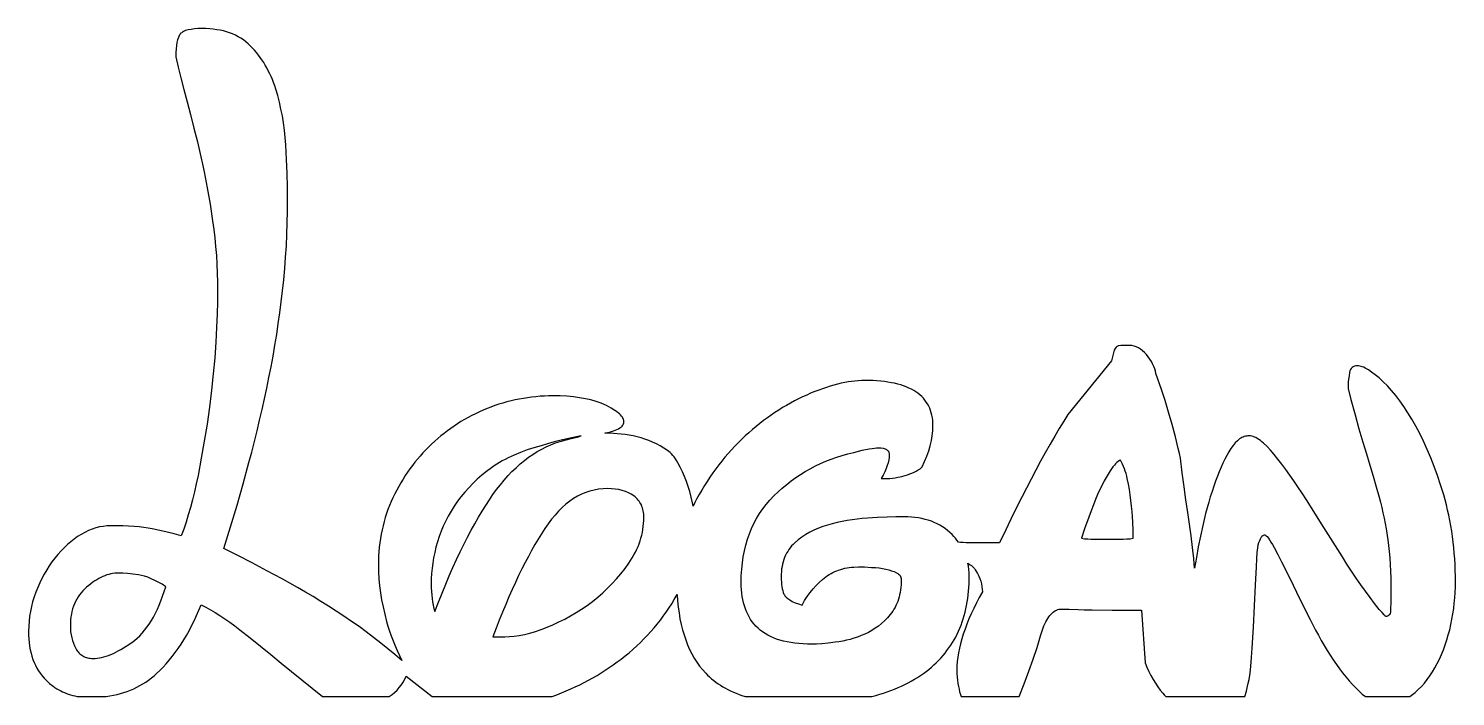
# Model space of a CAD drawing. Extents: x 27 to 160, y 20 to 83.
import ezdxf

# ---------------------------------------------------------------- set-up
doc = ezdxf.new("R2010")
doc.units = 0
doc.layers.add('CAMADA_1', color=18, linetype='CONTINUOUS')

msp = doc.modelspace()

# ---------------------------------------------------------------- linework, layer by layer
at = {"layer": 'CAMADA_1'}
for points in [[(60.78, 20.4), (61.04, 20.58), (61.28, 20.78), (61.5, 21), (61.71, 21.23), (61.9, 21.47), (62.07, 21.73), (62.22, 22), (62.35, 22.29), (64.79, 20.41), (75.95, 20.4), (76.39, 20.57), (76.83, 20.74), (77.26, 20.92), (77.69, 21.11), (78.11, 21.3), (78.52, 21.5), (78.93, 21.71), (79.33, 21.92), (79.73, 22.14), (80.13, 22.37), (80.51, 22.61), (80.9, 22.85), (81.27, 23.1), (81.65, 23.35), (82.01, 23.62), (82.38, 23.89), (82.75, 24.18), (83.12, 24.48), (83.48, 24.79), (83.83, 25.11), (84.17, 25.43), (84.5, 25.76), (84.82, 26.1), (85.14, 26.44), (85.44, 26.79), (85.74, 27.15), (86.03, 27.51), (86.3, 27.88), (86.57, 28.26), (86.83, 28.64), (87.09, 29.03), (87.33, 29.43), (87.59, 29.89), (87.63, 29.31), (87.69, 28.73), (87.77, 28.18), (87.86, 27.64), (87.97, 27.12), (88.09, 26.62), (88.24, 26.14), (88.4, 25.67), (88.57, 25.22), (88.76, 24.79), (88.97, 24.38), (89.19, 23.98), (89.44, 23.6), (89.69, 23.24), (89.97, 22.9), (90.26, 22.57), (90.43, 22.39), (90.61, 22.22), (90.8, 22.05), (91, 21.89), (91.2, 21.74), (91.41, 21.59), (91.63, 21.45), (91.85, 21.31), (92.09, 21.17), (92.33, 21.05), (92.57, 20.93), (92.83, 20.81), (93.09, 20.7), (93.36, 20.6), (93.63, 20.5), (93.92, 20.41), (105.74, 20.41), (106.11, 20.5), (106.47, 20.61), (106.82, 20.72), (107.17, 20.84), (107.51, 20.96), (107.84, 21.09), (108.17, 21.23), (108.49, 21.37), (108.8, 21.52), (109.1, 21.67), (109.4, 21.84), (109.69, 22), (109.98, 22.18), (110.26, 22.36), (110.53, 22.55), (110.79, 22.74), (111.04, 22.93), (111.28, 23.13), (111.51, 23.34), (111.73, 23.55), (111.95, 23.76), (112.16, 23.98), (112.36, 24.21), (112.55, 24.44), (112.73, 24.68), (112.91, 24.92), (113.08, 25.17), (113.24, 25.42), (113.39, 25.68), (113.54, 25.94), (113.68, 26.21), (113.81, 26.49), (113.93, 26.77), (114.04, 27.05), (114.15, 27.34), (114.25, 27.64), (114.34, 27.94), (114.42, 28.25), (114.49, 28.56), (114.56, 28.88), (114.62, 29.21), (114.67, 29.54), (114.71, 29.87), (114.75, 30.21), (114.78, 30.56), (114.8, 30.91), (114.81, 31.27), (114.81, 31.63), (114.8, 31.93), (114.78, 32.23), (114.74, 32.53), (114.68, 32.82), (114.8, 32.74), (114.9, 32.67), (115.01, 32.59), (115.1, 32.5), (115.19, 32.41), (115.28, 32.31), (115.36, 32.2), (115.43, 32.09), (115.57, 31.86), (115.69, 31.62), (115.79, 31.38), (115.88, 31.14), (115.94, 30.9), (115.99, 30.65), (116.02, 30.4), (116.03, 30.15), (115.74, 29.62), (115.47, 29.11), (115.22, 28.6), (114.99, 28.1), (114.78, 27.62), (114.58, 27.14), (114.41, 26.67), (114.25, 26.21), (114.11, 25.76), (113.99, 25.32), (113.89, 24.89), (113.8, 24.46), (113.74, 24.05), (113.69, 23.65), (113.66, 23.25), (113.66, 22.86), (113.66, 22.53), (113.68, 22.21), (113.7, 21.91), (113.74, 21.62), (113.79, 21.34), (113.85, 21.07), (113.91, 20.82), (113.99, 20.58), (114.06, 20.41), (119.47, 20.41), (119.92, 21.59), (120.36, 22.76), (120.77, 23.89), (121.13, 24.98), (121.44, 26.04), (121.6, 26.53), (121.76, 26.97), (121.85, 27.17), (121.94, 27.35), (122.03, 27.52), (122.12, 27.68), (122.22, 27.82), (122.32, 27.95), (122.42, 28.07), (122.52, 28.17), (122.63, 28.26), (122.74, 28.34), (122.85, 28.4), (122.97, 28.45), (122.99, 28.47), (123.03, 28.49), (123.14, 28.52), (123.29, 28.53), (123.48, 28.54), (124.1, 28.53), (124.96, 28.5), (125.52, 28.48), (126.24, 28.46), (128.13, 28.45), (130.84, 28.45), (131.18, 23.54), (131.35, 23.13), (131.54, 22.73), (131.73, 22.35), (131.93, 21.99), (132.14, 21.64), (132.36, 21.31), (132.59, 21), (132.83, 20.71), (132.97, 20.55), (133.11, 20.41), (140.49, 20.41), (140.62, 20.89), (140.77, 21.51), (140.88, 21.99), (140.96, 22.56), (141.04, 23.23), (141.11, 24.02), (141.17, 24.91), (141.29, 26.85), (141.39, 28.85), (141.47, 30.78), (141.55, 32.49), (141.6, 33.22), (141.64, 33.8), (141.68, 34.24), (141.72, 34.52), (141.79, 34.74), (141.86, 34.93), (141.93, 35.09), (142, 35.22), (142.07, 35.32), (142.15, 35.4), (142.23, 35.44), (142.32, 35.46), (142.35, 35.45), (142.39, 35.44), (142.47, 35.38), (142.56, 35.29), (142.67, 35.16), (142.78, 34.99), (142.91, 34.79), (143.05, 34.55), (143.21, 34.27), (143.54, 33.64), (143.89, 32.95), (144.69, 31.35), (145.58, 29.54), (146.55, 27.58), (146.81, 27.08), (147.07, 26.58), (147.33, 26.1), (147.6, 25.62), (147.87, 25.16), (148.15, 24.7), (148.43, 24.25), (148.71, 23.81), (149, 23.39), (149.29, 22.98), (149.58, 22.59), (149.88, 22.22), (150.19, 21.86), (150.49, 21.52), (150.81, 21.2), (151.12, 20.89), (151.42, 20.63), (151.71, 20.41), (155.85, 20.41), (156.09, 20.58), (156.33, 20.77), (156.63, 21.04), (156.92, 21.33), (157.2, 21.64), (157.46, 21.97), (157.71, 22.32), (157.96, 22.69), (158.19, 23.07), (158.4, 23.48), (158.61, 23.89), (158.8, 24.32), (158.98, 24.76), (159.14, 25.21), (159.3, 25.67), (159.43, 26.14), (159.56, 26.62), (159.67, 27.12), (159.77, 27.61), (159.86, 28.11), (159.93, 28.6), (159.99, 29.09), (160.04, 29.59), (160.07, 30.08), (160.09, 30.57), (160.1, 31.05), (160.09, 31.6), (160.08, 32.14), (160.06, 32.68), (160.03, 33.21), (159.99, 33.74), (159.94, 34.26), (159.89, 34.78), (159.82, 35.29), (159.75, 35.79), (159.67, 36.29), (159.58, 36.79), (159.48, 37.28), (159.37, 37.76), (159.25, 38.24), (159.13, 38.71), (159, 39.18), (158.71, 40.1), (158.42, 40.98), (158.12, 41.83), (157.8, 42.64), (157.47, 43.42), (157.13, 44.17), (156.78, 44.89), (156.41, 45.57), (156.04, 46.22), (155.67, 46.83), (155.29, 47.41), (154.91, 47.94), (154.53, 48.44), (154.14, 48.91), (153.76, 49.33), (153.37, 49.72), (152.99, 50.07), (152.63, 50.37), (152.29, 50.62), (151.98, 50.83), (151.69, 50.99), (151.55, 51.06), (151.42, 51.11), (151.3, 51.15), (151.18, 51.18), (151.06, 51.2), (150.95, 51.2), (150.81, 51.19), (150.69, 51.16), (150.57, 51.11), (150.48, 51.04), (150.39, 50.95), (150.33, 50.85), (150.27, 50.72), (150.23, 50.57), (150.18, 50.26), (150.14, 49.96), (150.11, 49.69), (150.11, 49.42), (150.11, 49.09), (150.36, 48.07), (150.74, 46.64), (151.1, 45.32), (151.46, 44.1), (151.8, 42.99), (152.13, 41.95), (152.43, 40.93), (152.72, 39.93), (152.98, 38.97), (153.11, 38.49), (153.23, 38.01), (153.34, 37.52), (153.44, 37.02), (153.63, 36.02), (153.79, 34.99), (153.86, 34.46), (153.92, 33.9), (153.97, 33.32), (154.01, 32.71), (154.04, 32.08), (154.07, 31.43), (154.08, 30.74), (154.09, 30.04), (154.07, 29.07), (154.06, 28.7), (154.04, 28.39), (154.03, 28.26), (154, 28.14), (153.96, 28.05), (153.91, 27.97), (153.84, 27.91), (153.76, 27.87), (153.68, 27.84), (153.58, 27.84), (153.58, 27.84), (153.59, 27.85), (153.57, 27.88), (153.47, 28), (153.28, 28.22), (152.98, 28.51), (152.56, 29.05), (152.14, 29.61), (151.71, 30.2), (151.28, 30.8), (150.85, 31.42), (150.42, 32.07), (149.99, 32.74), (149.56, 33.42), (147.85, 36.14), (146.21, 38.71), (145.81, 39.33), (145.42, 39.92), (145.03, 40.48), (144.66, 41.02), (144.28, 41.54), (143.92, 42.03), (143.56, 42.5), (143.21, 42.95), (142.86, 43.35), (142.54, 43.71), (142.22, 44.01), (142.07, 44.13), (141.93, 44.25), (141.78, 44.35), (141.64, 44.44), (141.51, 44.51), (141.37, 44.57), (141.24, 44.62), (141.12, 44.66), (141, 44.68), (140.88, 44.68), (140.76, 44.68), (140.65, 44.66), (140.53, 44.64), (140.42, 44.61), (140.31, 44.57), (140.2, 44.52), (140.1, 44.46), (139.99, 44.39), (139.88, 44.31), (139.78, 44.22), (139.58, 44.02), (139.38, 43.78), (139.18, 43.5), (139, 43.19), (138.81, 42.86), (138.62, 42.51), (138.44, 42.14), (138.26, 41.75), (138.09, 41.34), (137.92, 40.91), (137.75, 40.45), (137.58, 39.98), (137.42, 39.5), (137.26, 39), (137.11, 38.49), (136.96, 37.97), (136.82, 37.44), (136.69, 36.9), (136.56, 36.34), (136.34, 35.34), (136.14, 34.35), (135.96, 33.35), (135.79, 32.35), (135.71, 33.24), (135.6, 34.28), (135.47, 35.35), (135.32, 36.44), (135.16, 37.55), (134.99, 38.71), (134.82, 39.94), (134.65, 41.23), (134.48, 42.59), (134.39, 43.03), (134.28, 43.51), (134.02, 44.58), (133.71, 45.72), (133.38, 46.87), (133.04, 47.97), (132.7, 48.98), (132.2, 50.47), (132.15, 50.7), (132.08, 50.93), (131.99, 51.15), (131.89, 51.38), (131.77, 51.6), (131.63, 51.81), (131.48, 52.03), (131.31, 52.24), (131.13, 52.44), (130.94, 52.61), (130.75, 52.76), (130.56, 52.88), (130.36, 52.97), (130.16, 53.04), (129.95, 53.08), (129.74, 53.09), (129.23, 53.09), (128.93, 53.08), (128.68, 53.05), (128.63, 53.03), (128.58, 53.01), (128.53, 52.97), (128.48, 52.93), (128.39, 52.82), (128.3, 52.67), (128.05, 51.65), (123.98, 46.66), (123.6, 46.04), (123.19, 45.37), (122.77, 44.66), (122.33, 43.9), (121.89, 43.11), (121.44, 42.31), (120.56, 40.64), (119.7, 38.98), (118.9, 37.38), (118.21, 35.93), (117.63, 34.72), (114.84, 34.72), (114.51, 34.72), (114.23, 34.73), (113.99, 34.75), (113.79, 34.78), (113.66, 34.96), (113.52, 35.14), (113.36, 35.31), (113.2, 35.48), (113, 35.68), (112.78, 35.87), (112.55, 36.04), (112.32, 36.2), (112.07, 36.35), (111.82, 36.49), (111.55, 36.61), (111.28, 36.72), (110.99, 36.82), (110.7, 36.9), (110.39, 36.97), (110.08, 37.03), (109.75, 37.08), (109.41, 37.11), (109.07, 37.13), (108.72, 37.13), (107.96, 37.13), (107.15, 37.1), (106.27, 37.06), (105.33, 37.01), (104.84, 36.97), (104.37, 36.92), (103.89, 36.86), (103.42, 36.78), (102.96, 36.7), (102.5, 36.6), (102.05, 36.49), (101.6, 36.37), (101.17, 36.23), (100.75, 36.08), (100.34, 35.9), (99.95, 35.7), (99.58, 35.49), (99.22, 35.25), (98.88, 35), (98.56, 34.72), (98.4, 34.57), (98.26, 34.42), (98.12, 34.26), (98, 34.09), (97.89, 33.92), (97.78, 33.74), (97.69, 33.55), (97.6, 33.35), (97.53, 33.15), (97.46, 32.94), (97.41, 32.73), (97.37, 32.51), (97.33, 32.28), (97.31, 32.04), (97.29, 31.8), (97.29, 31.55), (97.29, 31.3), (97.3, 31.06), (97.32, 30.84), (97.35, 30.64), (97.38, 30.44), (97.43, 30.26), (97.48, 30.09), (97.54, 29.94), (97.58, 29.86), (97.62, 29.79), (97.68, 29.72), (97.74, 29.65), (97.9, 29.52), (98.09, 29.39), (98.32, 29.26), (98.59, 29.14), (98.89, 29.03), (99.23, 28.92), (99.47, 29.33), (99.72, 29.72), (99.98, 30.08), (100.25, 30.42), (100.53, 30.74), (100.82, 31.03), (101.12, 31.3), (101.43, 31.55), (101.59, 31.66), (101.76, 31.76), (101.93, 31.86), (102.1, 31.95), (102.28, 32.04), (102.46, 32.11), (102.64, 32.18), (102.83, 32.24), (103.02, 32.3), (103.22, 32.35), (103.42, 32.39), (103.62, 32.42), (103.83, 32.44), (104.05, 32.46), (104.48, 32.48), (105.04, 32.47), (105.71, 32.43), (106.06, 32.41), (106.4, 32.37), (106.72, 32.32), (107.02, 32.26), (107.31, 32.2), (107.57, 32.12), (107.82, 32.03), (108.04, 31.93), (108.14, 31.87), (108.22, 31.81), (108.3, 31.74), (108.36, 31.66), (108.4, 31.58), (108.43, 31.49), (108.45, 31.39), (108.46, 31.29), (108.46, 31.04), (108.45, 30.8), (108.43, 30.56), (108.4, 30.33), (108.36, 30.1), (108.32, 29.88), (108.27, 29.67), (108.21, 29.46), (108.14, 29.26), (108.06, 29.07), (107.98, 28.88), (107.89, 28.7), (107.79, 28.52), (107.68, 28.35), (107.57, 28.19), (107.45, 28.03), (107.19, 27.73), (106.92, 27.46), (106.64, 27.2), (106.34, 26.96), (106.04, 26.75), (105.73, 26.55), (105.41, 26.37), (105.07, 26.21), (104.74, 26.07), (104.39, 25.94), (104.05, 25.83), (103.71, 25.72), (103.36, 25.64), (103.02, 25.56), (102.67, 25.5), (102.32, 25.45), (101.66, 25.38), (101.08, 25.32), (100.58, 25.29), (100.16, 25.28), (99.74, 25.29), (99.33, 25.3), (98.93, 25.33), (98.55, 25.37), (98.18, 25.42), (97.83, 25.49), (97.49, 25.56), (97.17, 25.65), (96.86, 25.75), (96.57, 25.86), (96.29, 25.98), (96.03, 26.11), (95.78, 26.26), (95.55, 26.41), (95.33, 26.58), (95.13, 26.76), (94.94, 26.95), (94.76, 27.15), (94.59, 27.36), (94.44, 27.58), (94.3, 27.82), (94.17, 28.06), (94.06, 28.31), (93.95, 28.57), (93.86, 28.84), (93.78, 29.13), (93.71, 29.42), (93.66, 29.72), (93.62, 30.04), (93.58, 30.36), (93.57, 30.69), (93.56, 31.04), (93.57, 31.65), (93.61, 32.26), (93.67, 32.84), (93.75, 33.41), (93.86, 33.97), (93.99, 34.51), (94.14, 35.04), (94.32, 35.55), (94.52, 36.04), (94.75, 36.52), (95, 36.99), (95.27, 37.43), (95.57, 37.87), (95.89, 38.29), (96.24, 38.69), (96.61, 39.08), (96.99, 39.45), (97.39, 39.81), (97.8, 40.15), (98.22, 40.48), (98.65, 40.79), (99.08, 41.08), (99.53, 41.36), (99.99, 41.62), (100.47, 41.87), (100.95, 42.1), (101.44, 42.31), (101.94, 42.51), (102.46, 42.69), (102.98, 42.86), (103.51, 43.01), (104.06, 43.14), (104.84, 43.33), (105.48, 43.46), (105.75, 43.51), (105.98, 43.54), (106.18, 43.56), (106.34, 43.57), (106.58, 43.56), (106.79, 43.53), (106.96, 43.47), (107.04, 43.44), (107.11, 43.4), (107.17, 43.35), (107.22, 43.3), (107.26, 43.25), (107.3, 43.19), (107.32, 43.12), (107.34, 43.05), (107.36, 42.97), (107.36, 42.89), (107.35, 42.67), (107.31, 42.44), (107.25, 42.18), (107.17, 41.92), (107.06, 41.63), (106.93, 41.33), (106.78, 41.02), (106.6, 40.69), (107.14, 40.7), (107.4, 40.72), (107.65, 40.75), (107.9, 40.78), (108.14, 40.82), (108.38, 40.87), (108.61, 40.92), (108.83, 40.98), (109.05, 41.05), (109.27, 41.13), (109.47, 41.21), (109.67, 41.3), (109.87, 41.4), (110.06, 41.51), (110.24, 41.62), (110.41, 41.79), (110.65, 42.29), (110.85, 42.79), (111.03, 43.28), (111.17, 43.76), (111.28, 44.23), (111.36, 44.69), (111.39, 44.92), (111.41, 45.15), (111.42, 45.38), (111.42, 45.6), (111.42, 45.86), (111.4, 46.11), (111.37, 46.36), (111.33, 46.59), (111.27, 46.82), (111.2, 47.04), (111.12, 47.25), (111.03, 47.45), (110.92, 47.65), (110.8, 47.83), (110.67, 48.01), (110.53, 48.18), (110.38, 48.34), (110.21, 48.49), (110.03, 48.64), (109.84, 48.77), (109.63, 48.9), (109.42, 49.02), (109.19, 49.13), (108.94, 49.24), (108.69, 49.33), (108.42, 49.42), (108.14, 49.5), (107.85, 49.57), (107.55, 49.63), (107.23, 49.68), (106.9, 49.73), (106.56, 49.77), (106.21, 49.8), (105.84, 49.82), (105.47, 49.83), (105.07, 49.83), (104.78, 49.83), (104.47, 49.81), (104.16, 49.78), (103.85, 49.75), (103.53, 49.7), (103.2, 49.64), (102.87, 49.57), (102.53, 49.49), (102.19, 49.4), (101.85, 49.3), (101.5, 49.19), (101.14, 49.07), (100.78, 48.94), (100.41, 48.8), (100.03, 48.64), (99.66, 48.48), (99.28, 48.3), (98.9, 48.12), (98.53, 47.93), (98.16, 47.73), (97.79, 47.52), (97.42, 47.31), (97.06, 47.08), (96.7, 46.85), (96.35, 46.61), (96, 46.35), (95.65, 46.1), (95.3, 45.83), (94.95, 45.55), (94.61, 45.26), (94.28, 44.97), (93.94, 44.67), (93.61, 44.36), (93.29, 44.04), (92.97, 43.71), (92.66, 43.38), (92.35, 43.04), (92.05, 42.69), (91.76, 42.33), (91.48, 41.97), (91.2, 41.6), (90.92, 41.22), (90.65, 40.83), (90.39, 40.44), (90.14, 40.04), (89.89, 39.63), (89.65, 39.21), (89.41, 38.78), (89.24, 38.46), (89.08, 38.13), (89.02, 38.45), (88.91, 38.97), (88.78, 39.48), (88.63, 39.97), (88.47, 40.44), (88.29, 40.9), (88.1, 41.34), (87.89, 41.77), (87.67, 42.18), (87.55, 42.37), (87.43, 42.55), (87.31, 42.71), (87.19, 42.86), (87.07, 43), (86.94, 43.12), (86.82, 43.23), (86.69, 43.32), (86.35, 43.54), (86.01, 43.75), (85.66, 43.93), (85.31, 44.1), (84.95, 44.25), (84.59, 44.38), (84.23, 44.49), (83.86, 44.59), (83.49, 44.67), (83.12, 44.74), (82.75, 44.79), (82.39, 44.84), (82.02, 44.88), (81.66, 44.91), (81.3, 44.92), (80.94, 44.93), (80.85, 44.93), (81.11, 44.98), (81.39, 45.05), (81.68, 45.15), (81.99, 45.27), (82.14, 45.33), (82.27, 45.41), (82.38, 45.49), (82.47, 45.58), (82.54, 45.68), (82.59, 45.79), (82.62, 45.9), (82.63, 46.03), (82.62, 46.12), (82.6, 46.22), (82.55, 46.32), (82.5, 46.42), (82.42, 46.52), (82.33, 46.62), (82.22, 46.73), (82.1, 46.83), (81.96, 46.94), (81.8, 47.05), (81.44, 47.27), (81.01, 47.49), (80.51, 47.72), (80.05, 47.88), (79.57, 48.02), (79.05, 48.13), (78.5, 48.23), (77.93, 48.3), (77.32, 48.36), (76.69, 48.39), (76.03, 48.4), (75.62, 48.39), (75.23, 48.38), (74.83, 48.36), (74.44, 48.32), (74.04, 48.28), (73.65, 48.23), (73.27, 48.17), (72.88, 48.1), (72.5, 48.02), (72.12, 47.94), (71.74, 47.84), (71.37, 47.73), (70.99, 47.62), (70.62, 47.49), (70.25, 47.36), (69.89, 47.21), (69.53, 47.06), (69.17, 46.9), (68.82, 46.74), (68.47, 46.56), (68.13, 46.38), (67.79, 46.19), (67.46, 46), (67.14, 45.79), (66.82, 45.58), (66.5, 45.37), (66.19, 45.14), (65.89, 44.91), (65.59, 44.67), (65.29, 44.43), (65.01, 44.17), (64.72, 43.91), (64.45, 43.64), (64.18, 43.37), (63.91, 43.09), (63.66, 42.8), (63.41, 42.51), (63.17, 42.22), (62.93, 41.91), (62.7, 41.6), (62.48, 41.29), (62.27, 40.97), (62.06, 40.64), (61.86, 40.31), (61.66, 39.97), (61.48, 39.62), (61.3, 39.27), (61.12, 38.92), (60.96, 38.55), (60.81, 38.19), (60.66, 37.82), (60.53, 37.44), (60.41, 37.07), (60.3, 36.69), (60.2, 36.3), (60.11, 35.91), (60.03, 35.52), (59.96, 35.12), (59.9, 34.72), (59.85, 34.31), (59.82, 33.9), (59.79, 33.49), (59.78, 33.07), (59.77, 32.65), (59.78, 32.01), (59.82, 31.37), (59.88, 30.72), (59.96, 30.07), (60.07, 29.41), (60.2, 28.75), (60.35, 28.08), (60.53, 27.4), (60.66, 26.95), (60.81, 26.5), (60.97, 26.05), (61.14, 25.59), (61.32, 25.13), (61.52, 24.67), (61.73, 24.21), (61.95, 23.75), (61.31, 24.3), (60.65, 24.85), (59.99, 25.38), (59.32, 25.91), (58.64, 26.42), (57.96, 26.92), (57.26, 27.4), (56.55, 27.88), (55.83, 28.35), (55.11, 28.81), (54.4, 29.26), (53.68, 29.7), (52.96, 30.13), (52.24, 30.55), (51.52, 30.95), (50.8, 31.35), (49.38, 32.12), (48, 32.84), (46.67, 33.53), (45.38, 34.19), (46, 36.21), (46.6, 38.22), (47.16, 40.21), (47.71, 42.19), (47.97, 43.17), (48.22, 44.16), (48.46, 45.15), (48.7, 46.14), (48.93, 47.13), (49.15, 48.12), (49.36, 49.11), (49.57, 50.1), (49.77, 51.1), (49.95, 52.1), (50.12, 53.11), (50.29, 54.12), (50.44, 55.13), (50.59, 56.14), (50.72, 57.16), (50.84, 58.19), (50.95, 59.22), (51.04, 60.26), (51.12, 61.31), (51.19, 62.37), (51.24, 63.44), (51.28, 64.52), (51.3, 65.6), (51.3, 66.7), (51.29, 67.87), (51.26, 69.11), (51.21, 70.41), (51.14, 71.78), (51.08, 72.47), (51.01, 73.15), (50.93, 73.82), (50.82, 74.48), (50.69, 75.12), (50.55, 75.75), (50.39, 76.38), (50.2, 76.98), (50.11, 77.28), (50, 77.58), (49.89, 77.86), (49.77, 78.14), (49.65, 78.41), (49.51, 78.68), (49.38, 78.94), (49.23, 79.2), (49.08, 79.44), (48.92, 79.69), (48.76, 79.92), (48.59, 80.15), (48.41, 80.37), (48.22, 80.59), (48.03, 80.8), (47.83, 81.01), (47.63, 81.2), (47.41, 81.38), (47.19, 81.55), (46.95, 81.71), (46.7, 81.85), (46.45, 81.99), (46.18, 82.11), (45.91, 82.21), (45.62, 82.31), (45.33, 82.39), (45.02, 82.46), (44.71, 82.51), (44.38, 82.56), (44.05, 82.59), (43.7, 82.61), (43.35, 82.61), (42.96, 82.61), (42.62, 82.58), (42.31, 82.54), (42.03, 82.49), (41.8, 82.42), (41.6, 82.33), (41.51, 82.28), (41.44, 82.23), (41.37, 82.17), (41.31, 82.11), (41.26, 82.04), (41.22, 81.96), (41.13, 81.78), (41.06, 81.57), (41, 81.32), (40.95, 81.04), (40.92, 80.73), (40.9, 80.38), (40.89, 79.99), (41.12, 79.03), (41.37, 78.01), (41.65, 76.93), (41.95, 75.8), (42.27, 74.61), (42.58, 73.35), (42.9, 72.05), (43.22, 70.68), (43.38, 69.97), (43.53, 69.26), (43.81, 67.79), (44.08, 66.27), (44.32, 64.71), (44.43, 63.91), (44.52, 63.11), (44.6, 62.3), (44.67, 61.48), (44.72, 60.66), (44.76, 59.83), (44.78, 58.99), (44.79, 58.15), (44.78, 57.15), (44.74, 56.03), (44.69, 54.78), (44.62, 53.41), (44.52, 51.95), (44.38, 50.45), (44.22, 48.92), (44.02, 47.35), (43.8, 45.77), (43.55, 44.18), (43.27, 42.59), (42.97, 41), (42.8, 40.22), (42.63, 39.46), (42.45, 38.72), (42.26, 38.01), (42.06, 37.32), (41.85, 36.65), (41.63, 36), (41.4, 35.37), (40.75, 35.54), (40.09, 35.7), (39.4, 35.86), (38.69, 36.01), (38.31, 36.08), (37.91, 36.14), (37.47, 36.19), (37, 36.23), (36.49, 36.26), (35.96, 36.29), (35.39, 36.3), (34.8, 36.3), (34.46, 36.29), (34.12, 36.25), (33.78, 36.19), (33.44, 36.1), (33.1, 35.99), (32.76, 35.85), (32.42, 35.69), (32.09, 35.5), (31.75, 35.29), (31.42, 35.06), (31.11, 34.81), (30.8, 34.55), (30.49, 34.26), (30.2, 33.96), (29.91, 33.64), (29.63, 33.3), (29.36, 32.94), (29.11, 32.58), (28.87, 32.2), (28.64, 31.81), (28.42, 31.4), (28.22, 30.99), (28.03, 30.56), (27.85, 30.12), (27.69, 29.68), (27.56, 29.23), (27.44, 28.78), (27.35, 28.32), (27.27, 27.87), (27.22, 27.41), (27.19, 26.95), (27.18, 26.48), (27.18, 26.12), (27.2, 25.76), (27.23, 25.42), (27.28, 25.09), (27.34, 24.76), (27.41, 24.45), (27.49, 24.15), (27.59, 23.86), (27.7, 23.58), (27.82, 23.31), (27.96, 23.05), (28.1, 22.8), (28.27, 22.56), (28.44, 22.33), (28.63, 22.12), (28.83, 21.91), (29.14, 21.62), (29.47, 21.36), (29.64, 21.25), (29.81, 21.13), (29.99, 21.03), (30.17, 20.93), (30.35, 20.84), (30.53, 20.76), (30.72, 20.68), (30.91, 20.61), (31.1, 20.55), (31.3, 20.49), (31.5, 20.45), (31.7, 20.41), (34.41, 20.41), (34.75, 20.46), (35.09, 20.52), (35.42, 20.59), (35.74, 20.68), (36.06, 20.78), (36.37, 20.88), (36.67, 21), (36.97, 21.13), (37.26, 21.27), (37.55, 21.42), (37.82, 21.58), (38.09, 21.75), (38.36, 21.93), (38.62, 22.13), (38.87, 22.33), (39.11, 22.55), (39.42, 22.83), (39.72, 23.14), (40.01, 23.45), (40.29, 23.79), (40.57, 24.13), (40.85, 24.5), (41.12, 24.87), (41.38, 25.27), (41.63, 25.67), (41.88, 26.09), (42.13, 26.53), (42.37, 26.98), (42.6, 27.45), (42.83, 27.93), (43.05, 28.43), (43.26, 28.94), (43.69, 28.72), (44.12, 28.48), (44.56, 28.21), (45.01, 27.93), (45.46, 27.63), (45.92, 27.31), (46.39, 26.97), (46.86, 26.61), (47.82, 25.86), (48.78, 25.1), (49.74, 24.32), (50.71, 23.52), (52.63, 21.95), (54.57, 20.41)], [(76.7, 44.16), (77.59, 44.4), (78.4, 44.59), (78.54, 44.65), (78.6, 44.67), (78.65, 44.67), (78.35, 44.63), (78.06, 44.57), (77.76, 44.5), (77.46, 44.42), (76.8, 44.28), (76.15, 44.12), (75.53, 43.94), (74.93, 43.74), (74.26, 43.56), (73.62, 43.36), (73.01, 43.14), (72.42, 42.89), (71.85, 42.63), (71.58, 42.49), (71.31, 42.34), (71.05, 42.19), (70.8, 42.04), (70.55, 41.88), (70.31, 41.71), (69.84, 41.36), (69.4, 41.01), (68.97, 40.63), (68.56, 40.25), (68.18, 39.85), (67.81, 39.44), (67.46, 39.01), (67.14, 38.58), (66.83, 38.13), (66.54, 37.67), (66.28, 37.21), (66.04, 36.75), (65.81, 36.27), (65.61, 35.79), (65.43, 35.3), (65.27, 34.81), (65.13, 34.31), (65.01, 33.82), (64.91, 33.32), (64.83, 32.83), (64.76, 32.34), (64.72, 31.85), (64.69, 31.36), (64.68, 30.87), (64.69, 30.52), (64.7, 30.17), (64.73, 29.84), (64.77, 29.52), (64.81, 29.21), (64.87, 28.9), (64.94, 28.61), (65.02, 28.33), (65.36, 29.2), (65.7, 30.04), (66.04, 30.86), (66.37, 31.65), (66.71, 32.41), (67.05, 33.16), (67.39, 33.87), (67.73, 34.57), (68.07, 35.23), (68.41, 35.88), (68.74, 36.49), (69.08, 37.09), (69.42, 37.66), (69.76, 38.2), (70.1, 38.72), (70.44, 39.21), (70.78, 39.68), (71.13, 40.13), (71.48, 40.56), (71.85, 40.97), (72.21, 41.35), (72.59, 41.71), (72.97, 42.06), (73.36, 42.38), (73.75, 42.68), (74.16, 42.95), (74.56, 43.21), (74.98, 43.44), (75.4, 43.66), (75.83, 43.85), (76.26, 44.02)], [(125.25, 35.14), (125.55, 35.1), (125.85, 35.08), (126.14, 35.06), (126.44, 35.06), (128.81, 35.06), (129.14, 35.06), (129.47, 35.08), (129.78, 35.1), (130.08, 35.14), (130.07, 35.82), (130.04, 36.67), (130.01, 37.14), (129.97, 37.63), (129.93, 38.13), (129.87, 38.65), (129.8, 39.18), (129.72, 39.69), (129.63, 40.19), (129.53, 40.69), (129.47, 40.93), (129.41, 41.16), (129.34, 41.39), (129.26, 41.61), (129.18, 41.82), (129.09, 42.03), (129, 42.23), (128.89, 42.42), (128.79, 42.37), (128.67, 42.3), (128.56, 42.2), (128.44, 42.08), (128.32, 41.95), (128.19, 41.79), (128.06, 41.61), (127.92, 41.41), (127.65, 40.96), (127.38, 40.49), (127.12, 39.97), (126.86, 39.42), (126.61, 38.84), (126.38, 38.26), (126.15, 37.68), (125.93, 37.09), (125.55, 36.01)], [(81.11, 39.76), (80.69, 39.75), (80.27, 39.7), (79.87, 39.63), (79.47, 39.53), (79.08, 39.4), (78.7, 39.24), (78.32, 39.05), (77.95, 38.83), (77.59, 38.58), (77.24, 38.31), (76.89, 38), (76.55, 37.67), (76.22, 37.3), (75.89, 36.91), (75.57, 36.49), (75.26, 36.04), (74.96, 35.56), (74.65, 35.06), (74.35, 34.55), (74.04, 34.01), (73.74, 33.45), (73.43, 32.87), (73.13, 32.28), (72.83, 31.66), (72.53, 31.02), (72.23, 30.36), (71.93, 29.67), (71.63, 28.97), (71.33, 28.25), (71.03, 27.51), (70.73, 26.75), (70.44, 25.96), (71.54, 25.96), (71.97, 25.98), (72.42, 26.02), (72.89, 26.09), (73.37, 26.18), (73.87, 26.31), (74.39, 26.46), (74.92, 26.64), (75.48, 26.85), (76.03, 27.08), (76.58, 27.34), (77.12, 27.61), (77.66, 27.9), (78.18, 28.21), (78.7, 28.54), (79.21, 28.89), (79.71, 29.26), (80.2, 29.65), (80.67, 30.06), (81.12, 30.48), (81.55, 30.92), (81.96, 31.37), (82.36, 31.84), (82.74, 32.32), (83.1, 32.82), (83.26, 33.07), (83.42, 33.33), (83.57, 33.59), (83.71, 33.85), (83.83, 34.11), (83.95, 34.37), (84.05, 34.63), (84.14, 34.89), (84.22, 35.16), (84.3, 35.43), (84.36, 35.69), (84.4, 35.96), (84.44, 36.23), (84.47, 36.51), (84.49, 36.78), (84.49, 37.05), (84.49, 37.22), (84.48, 37.38), (84.46, 37.54), (84.43, 37.69), (84.4, 37.83), (84.36, 37.97), (84.31, 38.11), (84.26, 38.24), (84.2, 38.36), (84.13, 38.48), (84.05, 38.6), (83.97, 38.7), (83.88, 38.81), (83.78, 38.91), (83.67, 39), (83.56, 39.09), (83.32, 39.24), (83.06, 39.38), (82.78, 39.5), (82.48, 39.59), (82.17, 39.67), (81.83, 39.72), (81.48, 39.75)], [(39.96, 30.63), (39.61, 30.85), (39.26, 31.05), (38.93, 31.22), (38.61, 31.37), (38.29, 31.5), (37.99, 31.6), (37.7, 31.68), (37.42, 31.73), (36.89, 31.81), (36.4, 31.86), (35.96, 31.89), (35.56, 31.9), (35.38, 31.9), (35.2, 31.88), (35.01, 31.86), (34.83, 31.82), (34.65, 31.77), (34.47, 31.72), (34.28, 31.65), (34.1, 31.57), (33.91, 31.49), (33.73, 31.39), (33.54, 31.28), (33.35, 31.16), (33.16, 31.04), (32.97, 30.9), (32.78, 30.75), (32.59, 30.59), (32.41, 30.42), (32.24, 30.25), (32.08, 30.06), (31.93, 29.87), (31.79, 29.67), (31.67, 29.47), (31.55, 29.25), (31.45, 29.03), (31.36, 28.8), (31.28, 28.57), (31.22, 28.32), (31.17, 28.07), (31.12, 27.81), (31.09, 27.55), (31.08, 27.27), (31.07, 26.99), (31.08, 26.7), (31.1, 26.41), (31.14, 26.14), (31.2, 25.87), (31.27, 25.61), (31.36, 25.36), (31.46, 25.11), (31.58, 24.87), (31.64, 24.76), (31.71, 24.66), (31.79, 24.56), (31.87, 24.47), (31.95, 24.38), (32.04, 24.31), (32.14, 24.24), (32.23, 24.18), (32.34, 24.12), (32.44, 24.07), (32.56, 24.03), (32.67, 24), (32.8, 23.98), (32.92, 23.96), (33.05, 23.95), (33.19, 23.94), (33.38, 23.95), (33.58, 23.97), (33.78, 24), (33.98, 24.04), (34.19, 24.09), (34.41, 24.15), (34.63, 24.23), (34.85, 24.31), (35.08, 24.41), (35.31, 24.52), (35.54, 24.64), (35.78, 24.78), (36.03, 24.92), (36.28, 25.08), (36.79, 25.42), (37.04, 25.62), (37.29, 25.83), (37.53, 26.06), (37.76, 26.31), (37.99, 26.57), (38.2, 26.85), (38.41, 27.15), (38.62, 27.47), (38.81, 27.8), (39, 28.15), (39.18, 28.52), (39.35, 28.91), (39.51, 29.31), (39.67, 29.74), (39.82, 30.17)]]:
    msp.add_lwpolyline(points, close=True, dxfattribs=at)

doc.saveas('drawing.dxf')
